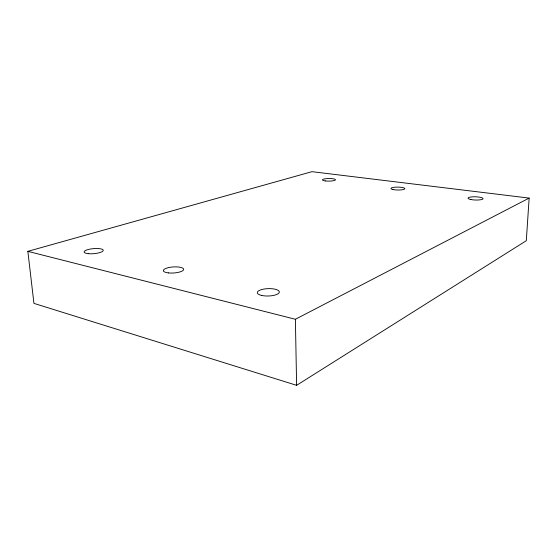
<?xml version="1.0" encoding="UTF-8"?>
<svg xmlns="http://www.w3.org/2000/svg" width="557" height="557" viewBox="0 0 557 557"><rect width="100%" height="100%" fill="white"/><g stroke="black" fill="none" stroke-linecap="round" stroke-linejoin="round"><path stroke-width="0.84" d="M529.15 198.09L526.302 240.701L296.616 385.326L33.935 303.377L27.85 251.346L311.969 171.674L529.15 198.09L295.384 319.272L27.85 251.346M295.384 319.272L296.616 385.326M168.569 272.923A10.2 3.036 -3.8 0 0 183.692 269.289A10.2 3.036 -3.8 0 0 168.291 267.673A10.2 3.036 -3.8 0 0 168.569 272.923M88.291 253.672A9.587 2.52 -5 0 0 103.219 250.566A9.587 2.52 -5 0 0 89.586 249.195A9.587 2.52 -5 0 0 88.291 253.672M261.637 295.433A11.008 3.683 -1.8 0 0 279.245 292.488A11.008 3.683 -1.8 0 0 264.115 289.027A11.008 3.683 -1.8 0 0 261.637 295.433M393.089 189.568A6.976 1.455 0.6 0 0 404.688 188.976A6.976 1.455 0.6 0 0 395.964 187.145A6.976 1.455 0.6 0 0 393.089 189.568M470.867 199.531A7.526 1.622 1.9 0 0 482.996 198.884A7.526 1.622 1.9 0 0 472.789 196.816A7.526 1.622 1.9 0 0 470.867 199.531M325.337 180.934A6.545 1.302 -0.5 0 0 335.488 179.848A6.545 1.302 -0.5 0 0 326.047 178.672A6.545 1.302 -0.5 0 0 325.337 180.934"/></g></svg>
